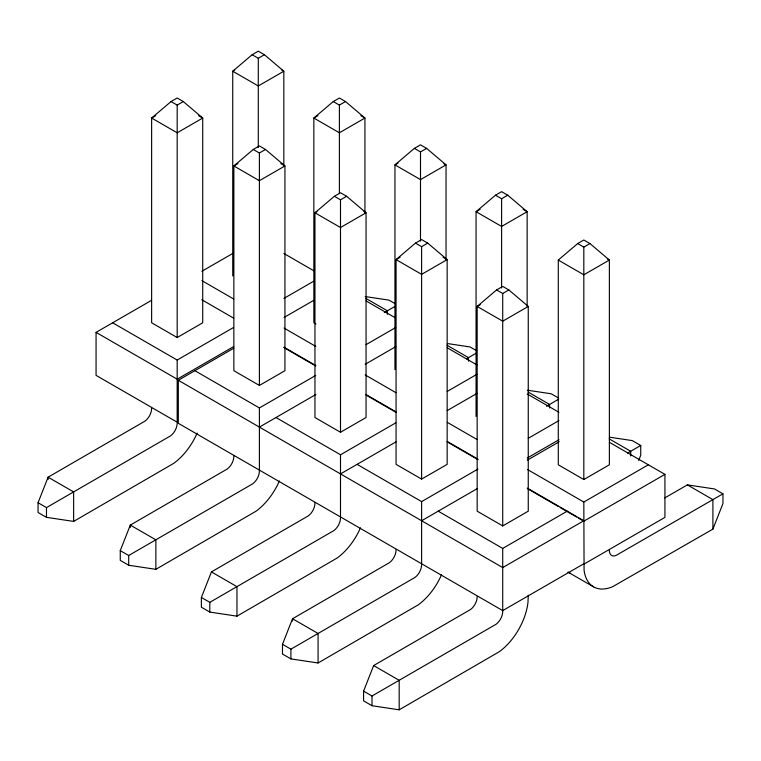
<?xml version="1.0" encoding="UTF-8"?>
<svg xmlns="http://www.w3.org/2000/svg" width="761" height="761" viewBox="0 0 761 761"><rect width="100%" height="100%" fill="white"/><g stroke="black" fill="none" stroke-linecap="round" stroke-linejoin="round"><path stroke-width="1.14" d="M151.629 408.067L151.544 409.751A10.797 6.231 -60 0 1 144.961 421.137L48.095 477.176L38.05 502.736L38.05 512.476L46.478 517.337L73.636 521.418L173.85 463.268A47.001 27.139 -60 0 0 197.147 433.085M177.18 422.812L177.085 424.505A10.797 6.231 -60 0 1 170.512 435.891L46.478 507.606L38.05 502.736M233.855 455.982L233.76 457.665A10.797 6.231 -60 0 1 227.187 469.052L130.312 525.09L120.267 550.65L120.267 560.381L128.695 565.252L155.862 569.333L256.067 511.183A47.001 27.139 -60 0 0 279.363 481M259.396 470.726L259.301 472.41A10.797 6.231 -60 0 1 252.728 483.796L128.695 555.511L120.267 550.65M314.959 502.802L314.864 504.495A10.797 6.231 -60 0 1 308.291 515.882L211.425 571.911L201.38 597.471L201.38 607.211L209.808 612.072L236.966 616.163L337.18 558.003A47.001 27.139 -60 0 0 360.476 527.83M340.5 517.556L340.414 519.24A10.797 6.231 -60 0 1 333.832 530.626L209.808 602.341L201.38 597.471M396.062 549.632L395.967 551.316A10.797 6.231 -60 0 1 389.394 562.702L292.528 618.741L282.483 644.301L282.483 654.032L290.911 658.902L318.069 662.983L418.284 604.833A47.001 27.139 -60 0 0 441.58 574.65M421.613 564.377L421.518 566.07A10.797 6.231 -60 0 1 414.945 577.456L290.911 649.171L282.483 644.301M477.166 596.453L477.08 598.146A10.797 6.231 -60 0 1 470.507 609.532L373.632 665.561L363.587 691.131L363.587 700.862L372.015 705.732L399.183 709.813L499.387 651.654A47.001 27.139 -60 0 0 528.001 602.094L528.258 595.131M502.717 611.207L502.621 612.89A10.797 6.231 -60 0 1 496.048 624.277L372.015 695.992L363.587 691.131M638.641 460.538L640.733 455.211L640.733 445.48L632.305 440.609L609.666 437.204M648.343 464.79L583.82 502.041L584.077 570.16A47.001 27.139 -60 0 0 612.691 586.683L712.905 529.123L722.95 503.563L722.95 493.832L714.522 488.962L687.364 484.881L664.781 497.913M171.044 101.555L151.629 118.041L151.629 322.788L177.18 337.532L202.721 322.788L202.721 118.041L183.306 101.555L177.18 98.017L171.044 101.555L177.18 105.094L183.306 101.555M283.834 165.898L283.834 71.22L264.419 54.725L258.283 51.187L252.157 54.725L232.742 71.22L232.742 275.958M253.261 149.47L233.855 165.955L233.855 370.693L259.396 385.447L284.937 370.693L284.937 165.955L265.522 149.47L259.396 145.922L253.261 149.47L259.396 153.009L265.522 149.47M364.938 212.719L364.938 118.041L345.523 101.555L339.387 98.017L333.261 101.555L313.846 118.041L313.846 322.788L315.891 323.967M334.374 196.29L314.959 212.776L314.959 417.523L340.5 432.267L366.051 417.523L366.051 212.776L346.635 196.29L340.5 192.752L334.374 196.29L340.5 199.829L346.635 196.29M446.041 259.549L446.041 164.871L426.626 148.385L420.5 144.837L414.365 148.385L394.949 164.871L394.949 369.608M415.477 243.12L396.062 259.606L396.062 464.353L421.613 479.097L447.154 464.353L447.154 259.606L427.739 243.12L421.613 239.582L415.477 243.12L421.613 246.659L427.739 243.12M527.145 306.379L527.145 211.701L507.739 195.206L501.604 191.667L495.478 195.206L476.063 211.701L476.063 416.438M496.581 289.941L477.166 306.436L477.166 511.173L502.717 525.927L528.258 511.173L528.258 306.436L508.843 289.941L502.717 286.402L496.581 289.941L502.717 293.48L508.843 289.941M558.279 260.053L577.694 243.558L583.82 240.019L589.956 243.558L609.371 260.053L609.371 464.79L583.82 479.544L558.279 464.79L558.279 260.053L583.82 274.797L609.371 260.053L607.326 258.873M155.72 115.682L151.629 118.041L177.18 132.794L202.721 118.041L198.64 115.682M234.778 70.041L232.742 71.22L258.283 85.964L283.834 71.22L281.789 70.041M252.157 54.725L258.283 58.264L264.419 54.725M317.936 115.682L313.846 118.041L339.387 132.794L364.938 118.041L360.847 115.682M237.936 163.596L233.855 165.955L259.396 180.699L284.937 165.955L280.857 163.596M333.261 101.555L339.387 105.094L345.523 101.555M112.657 322.788L177.18 360.039L177.18 422.203L96.067 375.373L96.067 332.357L151.572 300.319M201.817 271.306L233.703 252.899M398.022 163.101L394.949 164.871L420.5 179.615L446.041 164.871L443.996 163.691M317.004 211.596L314.959 212.776L340.5 227.529L366.051 212.776L364.005 211.596M414.365 148.385L420.5 151.924L426.626 148.385M177.18 360.039L233.503 327.515M283.891 298.426L313.589 281.285M233.646 346.588L177.18 379.187L96.067 332.357M284.081 317.461L313.789 300.319M583.82 563.768L502.717 610.598L178.293 423.287L178.293 380.272L233.789 348.224M480.143 209.332L476.063 211.701L501.604 226.445L527.145 211.701L523.064 209.332M400.153 257.247L396.062 259.606L421.613 274.35L447.154 259.606L443.064 257.247M495.478 195.206L501.604 198.745L507.739 195.206M384.286 312.571L395.406 306.16M366.022 344.666L395.72 327.515M194.873 370.693L259.396 407.944L315.729 375.43M365.194 364.291L395.796 346.626M259.396 427.102L315.92 394.464M480.239 304.666L477.166 306.436L502.717 321.18L528.258 306.436M577.694 243.558L583.82 247.097L589.956 243.558M466.417 358.812L476.51 352.98M447.126 391.487L476.824 374.345M275.977 417.523L340.5 454.774L395.806 422.84M447.164 410.617L477.023 393.38M340.5 473.922L396.005 441.884M546.503 406.231L558.622 399.23M528.229 438.317L558.955 420.576M357.09 464.353L421.613 501.604L477.937 469.08M527.24 458.036L559.04 439.687M421.613 520.752L477.109 488.705M527.354 460.139L559.24 441.732M627.606 453.052L640.733 445.48M438.193 511.173L502.717 548.424L567.24 511.173M583.82 564.205L664.933 517.385L664.933 474.369L583.82 521.19L578.693 518.231M722.95 493.832L616.039 555.444A10.797 6.231 -60 0 1 609.456 551.649L609.371 550.07M365.213 296.562L388.985 300.129L395.539 303.915M447.458 343.553L470.089 346.959L476.643 350.745M527.43 390.212L551.192 393.779L558.688 398.108M365.908 298.407L387.368 310.792L387.368 314.331M447.011 345.237L468.472 357.622L468.472 361.161M528.124 392.058L549.575 404.452L549.575 407.991M609.228 438.888L630.688 451.273L630.688 455.991M687.364 484.881L712.905 499.625L712.905 529.123M283.891 253.489L313.722 270.716M366.022 300.909L395.72 318.06M447.126 347.739L476.966 364.957M527.268 394.008L558.955 412.3M609.428 442.322L664.933 474.369M201.95 280.685L233.703 299.016M284.081 328.105L315.834 346.436M365.194 374.935L395.92 392.676M447.325 422.355L477.023 439.497M527.497 469.518L583.82 502.041M201.76 299.729L233.646 318.136M283.948 347.178L315.777 365.556M366.089 394.598L395.853 411.787M447.192 441.428L477.994 459.206M283.977 347.634L315.729 365.965M366.108 395.054L395.939 412.281M447.211 441.884L477.937 459.615M527.297 488.115L583.82 520.752L502.717 567.573L178.293 380.272M527.354 488.591L558.155 506.369M560.21 507.558L576.638 517.042M593.532 586.836L567.982 572.091A47.001 27.139 -60 0 0 570.122 573.119M211.425 571.911L236.966 586.664L236.966 616.163M373.632 665.561L399.183 680.315L399.183 709.813M583.82 247.097L583.82 479.544M502.717 293.48L502.717 525.927M502.717 548.424L502.717 610.598M501.604 198.745L501.604 287.981M421.613 246.659L421.613 479.097M421.613 501.604L421.613 563.768M420.5 151.924L420.5 241.161M372.015 695.992L372.015 705.732M340.5 199.829L340.5 432.267M340.5 454.774L340.5 516.938M339.387 105.094L339.387 193.151M318.069 662.983L318.069 633.485L292.528 618.741L292.528 621.1M290.911 649.171L290.911 658.902M259.396 153.009L259.396 385.447M259.396 407.944L259.396 470.117M258.283 58.264L258.283 147.51M209.808 602.341L209.808 612.072M177.18 105.094L177.18 337.532M155.862 569.333L155.862 539.834L130.312 525.09L130.312 527.449M128.695 555.511L128.695 565.252M73.636 521.418L73.636 491.92L48.095 477.176L48.095 479.535M46.478 507.606L46.478 517.337"/></g></svg>
